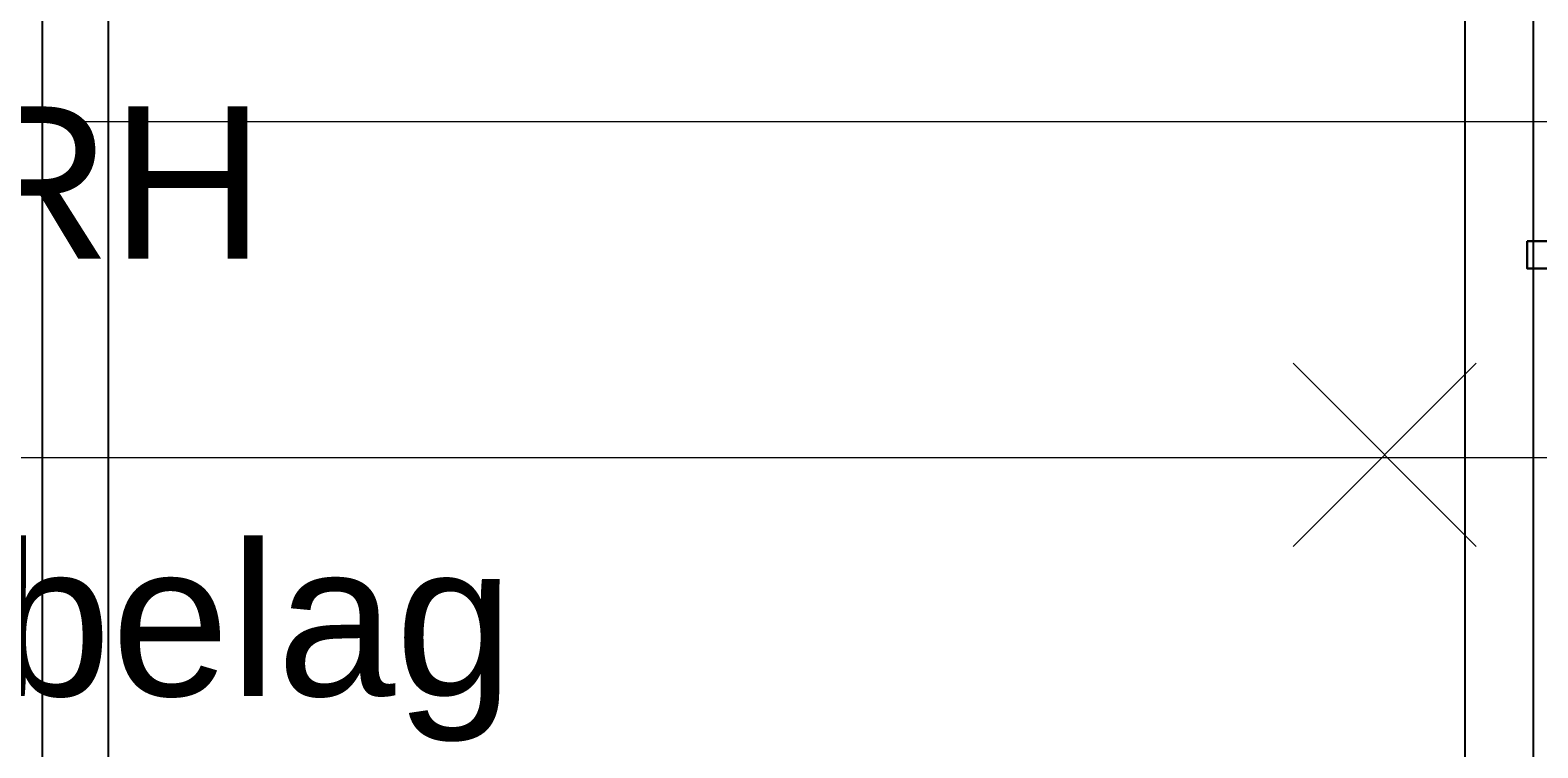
# Model space of a CAD drawing. Header units: millimetres. Extents: x 7 to 41668, y 3977 to 28530.
# Drawn here: x 16815 to 18826, y 13991 to 14948 of the extents above; entities that cross this region are included whole.
import ezdxf

# ---------------------------------------------------------------- set-up
doc = ezdxf.new("R2010")
doc.units = ezdxf.units.MM
doc.header["$LTSCALE"] = 50
for name, color, linetype in [('05_Linien_stark', 7, 'Continuous'), ('06_Linien_fein', 3, 'Continuous'), ('10_Text', 7, 'Continuous')]:
    doc.layers.add(name, color=color, linetype=linetype)
doc.styles.add('PLAN', font='arial.ttf')

msp = doc.modelspace()

# ---------------------------------------------------------------- linework, layer by layer
at = {"layer": '05_Linien_stark', "lineweight": 25}
for points in [[(16831.7, 19283), (16919.4, 19283), (16919.4, 12190.4), (16831.7, 12190.4)], [(18729.2, 19282.1), (18820.1, 19282.1), (18820.1, 12196.2), (18729.2, 12196.2)]]:
    msp.add_lwpolyline(points, close=True, dxfattribs=at)
at = {"layer": '05_Linien_stark', "lineweight": 15}
msp.add_lwpolyline([(16032.6, 14826.5), (18875.1, 14826.5), (18875.1, 14377.5), (16032.6, 14377.5)], close=True, dxfattribs=at)
at = {"layer": '05_Linien_stark', "lineweight": 30}
msp.add_lwpolyline([(18811.7, 14666.8), (19216, 14666.8), (19216, 14630.4), (18811.7, 14630.4)], close=True, dxfattribs=at)
msp.add_lwpolyline([(18811.7, 14666.8), (19216, 14666.8), (19216, 14630.4), (18811.7, 14630.4)], close=True, dxfattribs=at)
at = {"layer": '06_Linien_fein', "lineweight": 9}
for p, q in [((18744, 14259.6), (18499.8, 14503.8)), ((18744, 14503.8), (18499.8, 14259.6))]:
    msp.add_line(p, q, dxfattribs=at)

# ---------------------------------------------------------------- texts
at = {"layer": '10_Text', "style": 'PLAN'}
for s, p in [('Podeste im TRH', (15046, 14643.2)), ('m. Kunststeinbelag', (15046, 14060.2))]:
    msp.add_text(s, height=203.2, dxfattribs=at).set_placement(p)

doc.saveas('drawing.dxf')
